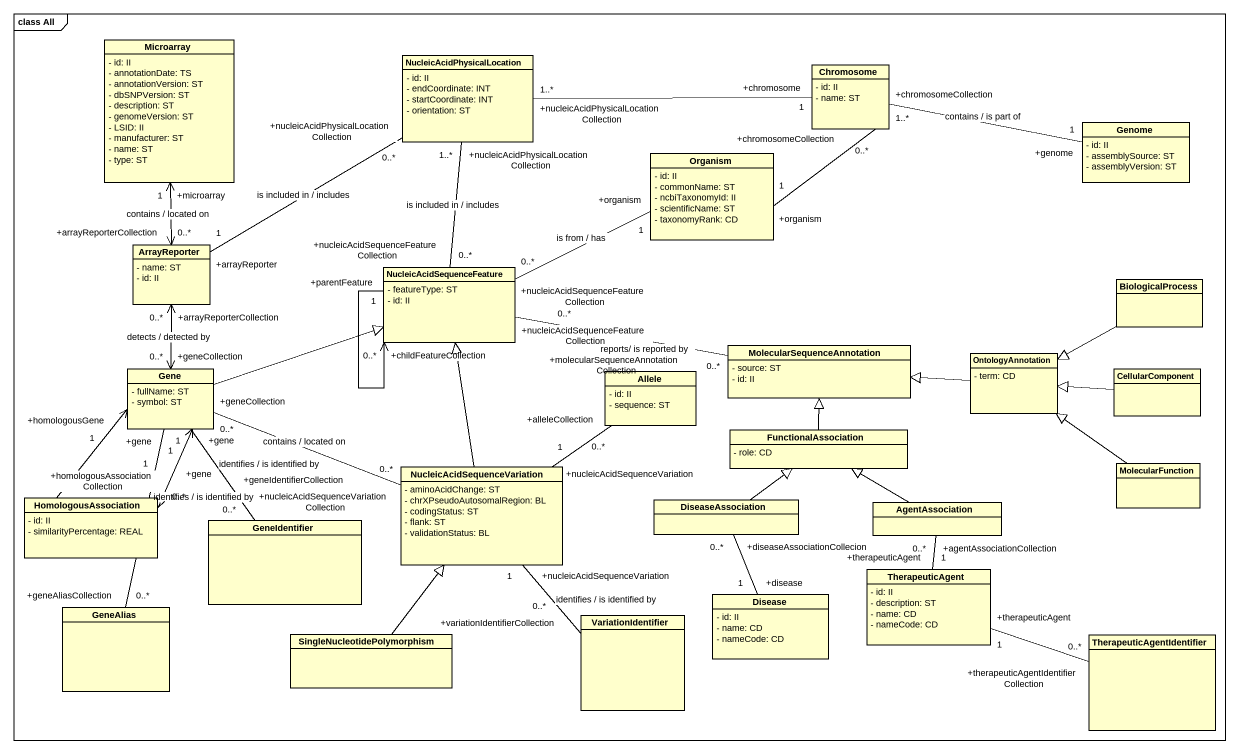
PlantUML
@startuml
mainframe class All
hide circle
hide empty members
skinparam classAttributeIconSize 0
class Microarray {
  - id: II
  - annotationDate: TS
  - annotationVersion: ST
  - dbSNPVersion: ST
  - description: ST
  - genomeVersion: ST
  - LSID: II
  - manufacturer: ST
  - name: ST
  - type: ST
}
class NucleicAcidPhysicalLocation {
  - id: II
  - endCoordinate: INT
  - startCoordinate: INT
  - orientation: ST
}
class Chromosome {
  - id: II
  - name: ST
}
class Genome {
  - id: II
  - assemblySource: ST
  - assemblyVersion: ST
}
class Organism {
  - id: II
  - commonName: ST
  - ncbiTaxonomyId: II
  - scientificName: ST
  - taxonomyRank: CD
}
class ArrayReporter {
  - name: ST
  - id: II
}
class NucleicAcidSequenceFeature {
  - featureType: ST
  - id: II
}
class BiologicalProcess
class MolecularSequenceAnnotation {
  - source: ST
  - id: II
}
class OntologyAnnotation {
  - term: CD
}
class Gene {
  - fullName: ST
  - symbol: ST
}
class Allele {
  - id: II
  - sequence: ST
}
class CellularComponent
class FunctionalAssociation {
  - role: CD
}
class NucleicAcidSequenceVariation {
  - aminoAcidChange: ST
  - chrXPseudoAutosomalRegion: BL
  - codingStatus: ST
  - flank: ST
  - validationStatus: BL
}
class MolecularFunction
class HomologousAssociation {
  - id: II
  - similarityPercentage: REAL
}
class DiseaseAssociation
class AgentAssociation
class GeneIdentifier
class Disease {
  - id: II
  - name: CD
  - nameCode: CD
}
class TherapeuticAgent {
  - id: II
  - description: ST
  - name: CD
  - nameCode: CD
}
class GeneAlias
class VariationIdentifier
class SingleNucleotidePolymorphism
class TherapeuticAgentIdentifier
Microarray "+microarray\n1" <--> "+arrayReporterCollection\n0..*" ArrayReporter : contains / located on
NucleicAcidPhysicalLocation "+nucleicAcidPhysicalLocationCollection\n1..*" -right- "+chromosome\n1" Chromosome
Genome "+genome\n1" -left- "+chromosomeCollection\n1..*" Chromosome : contains / is part of
Organism "+organism\n1" -up- "+chromosomeCollection\n0..*" Chromosome
ArrayReporter "+arrayReporter\n1" -right- "+nucleicAcidPhysicalLocationCollection\n0..*" NucleicAcidPhysicalLocation : is included in / includes
ArrayReporter "+arrayReporterCollection\n0..*" <--> "+geneCollection\n0..*" Gene : detects / detected by
NucleicAcidSequenceFeature "+nucleicAcidSequenceFeatureCollection\n0..*" -up- "+nucleicAcidPhysicalLocationCollection\n1..*" NucleicAcidPhysicalLocation : is included in / includes
NucleicAcidSequenceFeature "+nucleicAcidSequenceFeatureCollection\n0..*" -right- "+organism\n1" Organism : is from / has
NucleicAcidSequenceFeature "+parentFeature\n1" --> "+childFeatureCollection\n0..*" NucleicAcidSequenceFeature
NucleicAcidSequenceFeature "+nucleicAcidSequenceFeatureCollection\n0..*" -right- "+molecularSequenceAnnotationCollection\n0..*" MolecularSequenceAnnotation : reports/ is reported by
BiologicalProcess -left-|> OntologyAnnotation
OntologyAnnotation -left-|> MolecularSequenceAnnotation
Gene -right-|> NucleicAcidSequenceFeature
Gene "+geneCollection\n0..*" -right- "+nucleicAcidSequenceVariationCollection\n0..*" NucleicAcidSequenceVariation : contains / located on
Gene "+gene\n1" <--> "+homologousAssociationCollection\n0..*" HomologousAssociation
Gene "+gene\n1" -- "+geneIdentifierCollection\n0..*" GeneIdentifier : identifies / is identified by
Gene "+gene\n1" -- "+geneAliasCollection\n0..*" GeneAlias : identifies / is identified by
CellularComponent -left-|> OntologyAnnotation
FunctionalAssociation -up-|> MolecularSequenceAnnotation
NucleicAcidSequenceVariation -up-|> NucleicAcidSequenceFeature
NucleicAcidSequenceVariation "+nucleicAcidSequenceVariation\n1" -up- "+alleleCollection\n0..*" Allele
MolecularFunction -up-|> OntologyAnnotation
HomologousAssociation -up-> "+homologousGene\n1" Gene
DiseaseAssociation -up-|> FunctionalAssociation
DiseaseAssociation "+diseaseAssociationCollecion\n0..*" -- "+disease\n1" Disease
AgentAssociation -left-|> FunctionalAssociation
AgentAssociation "+agentAssociationCollection\n0..*" -- "+therapeuticAgent\n1" TherapeuticAgent
TherapeuticAgent "+therapeuticAgent\n1" -right- "+therapeuticAgentIdentifierCollection\n0..*" TherapeuticAgentIdentifier
VariationIdentifier "+variationIdentifierCollection\n0..*" -up- "+nucleicAcidSequenceVariation\n1" NucleicAcidSequenceVariation : identifies / is identified by
SingleNucleotidePolymorphism -up-|> NucleicAcidSequenceVariation
@enduml
